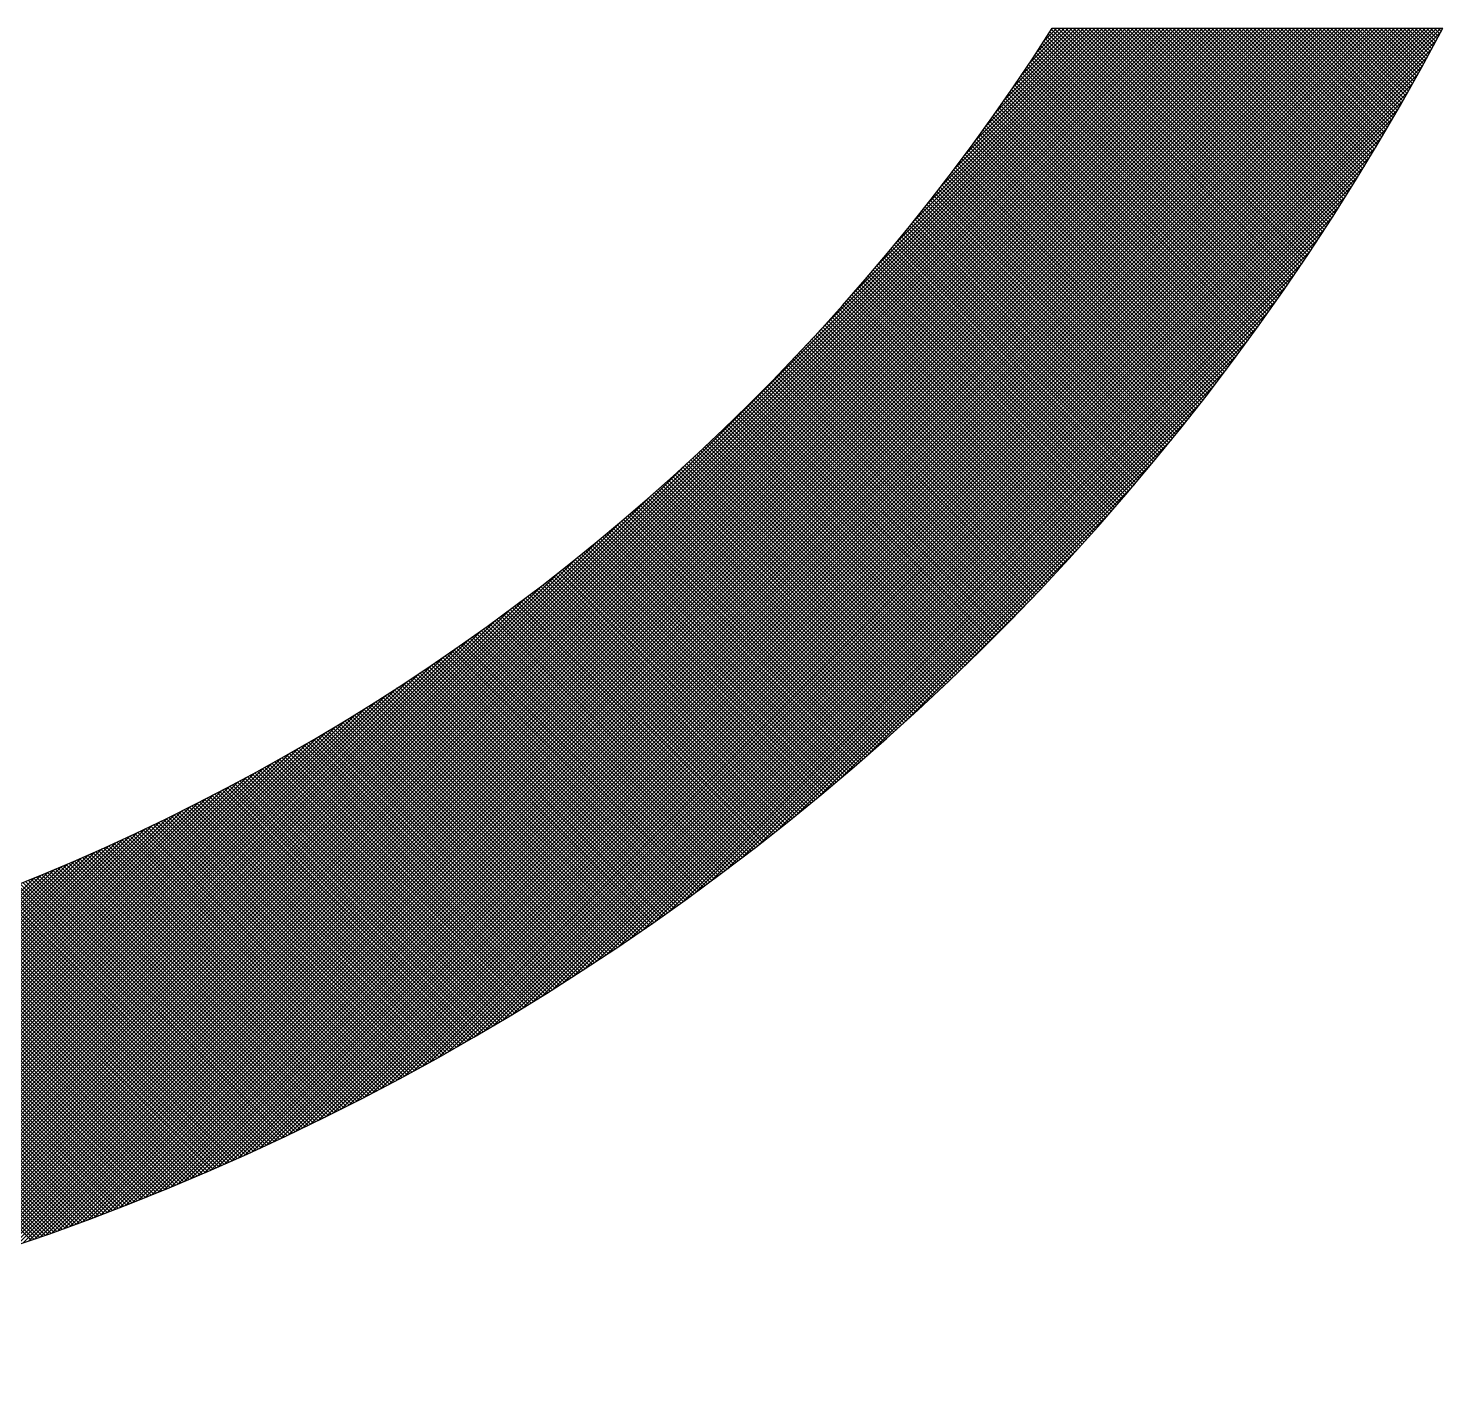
# Model space of a CAD drawing. Extents: x -29293 to 30124, y -19360 to 22650.
# Drawn here: x 24818.2 to 25143.8, y -18095.4 to -17784.4 of the extents above; entities that cross this region are included whole.
import ezdxf

# ---------------------------------------------------------------- set-up
doc = ezdxf.new("R2010")
doc.units = 0
doc.linetypes.add('XKITLINE00', pattern=[0])
doc.layers.get('0').update_dxf_attribs({"linetype": 'CONTINUOUS', "lineweight": 25})

msp = doc.modelspace()

# ---------------------------------------------------------------- linework, layer by layer
at = {"color": 5, "linetype": 'XKITLINE00'}
for p, q in [((24780, -18075.25), (25070.89, -17784.36)), ((24781.21, -18074.92), (25071.77, -17784.36)), ((24782.43, -18074.59), (25072.66, -17784.36)), ((24783.65, -18074.25), (25073.54, -17784.36)), ((24784.88, -18073.91), (25074.42, -17784.36)), ((24786.1, -18073.57), (25075.31, -17784.36)), ((24787.34, -18073.22), (25076.19, -17784.36)), ((24788.57, -18072.87), (25077.07, -17784.36)), ((24789.81, -18072.51), (25077.96, -17784.36)), ((24791.06, -18072.15), (25078.84, -17784.36)), ((24792.31, -18071.78), (25079.73, -17784.36)), ((24793.56, -18071.41), (25080.61, -17784.36)), ((24794.82, -18071.04), (25081.49, -17784.36)), ((24796.08, -18070.66), (25082.38, -17784.36)), ((24797.35, -18070.28), (25083.26, -17784.36)), ((24798.62, -18069.89), (25084.15, -17784.36)), ((24799.89, -18069.5), (25085.03, -17784.36)), ((24801.17, -18069.1), (25085.91, -17784.36)), ((24802.46, -18068.7), (25086.8, -17784.36)), ((24803.75, -18068.3), (25087.68, -17784.36)), ((24805.04, -18067.88), (25088.57, -17784.36)), ((24806.34, -18067.47), (25089.45, -17784.36)), ((24807.65, -18067.05), (25090.33, -17784.36)), ((24808.96, -18066.62), (25091.22, -17784.36)), ((24810.27, -18066.19), (25092.1, -17784.36)), ((24811.59, -18065.76), (25092.98, -17784.36)), ((24812.92, -18065.31), (25093.87, -17784.36)), ((24814.25, -18064.87), (25094.75, -17784.36)), ((24815.58, -18064.42), (25095.64, -17784.36)), ((24816.93, -18063.96), (25096.52, -17784.36)), ((24818.27, -18063.5), (25097.4, -17784.36)), ((24819.62, -18063.03), (25098.29, -17784.36)), ((24820.98, -18062.55), (25099.17, -17784.36)), ((24822.35, -18062.07), (25100.06, -17784.36)), ((24823.72, -18061.59), (25100.94, -17784.36)), ((24825.09, -18061.09), (25101.82, -17784.36)), ((24826.48, -18060.6), (25102.71, -17784.36)), ((24827.86, -18060.09), (25103.59, -17784.36)), ((24829.26, -18059.58), (25104.48, -17784.36)), ((24830.66, -18059.06), (25105.36, -17784.36)), ((24832.07, -18058.54), (25106.24, -17784.36)), ((24833.48, -18058.01), (25107.13, -17784.36)), ((24834.9, -18057.47), (25108.01, -17784.36)), ((24836.33, -18056.93), (25108.89, -17784.36)), ((24837.76, -18056.38), (25109.78, -17784.36)), ((24839.21, -18055.82), (25110.66, -17784.36)), ((24840.65, -18055.25), (25111.55, -17784.36)), ((24842.11, -18054.68), (25112.43, -17784.36)), ((24843.58, -18054.1), (25113.31, -17784.36)), ((24845.05, -18053.51), (25114.2, -17784.36)), ((24846.53, -18052.92), (25115.08, -17784.36)), ((24848.01, -18052.32), (25115.97, -17784.36)), ((24849.51, -18051.7), (25116.85, -17784.36)), ((24851.01, -18051.08), (25117.73, -17784.36)), ((24852.52, -18050.46), (25118.62, -17784.36)), ((24854.05, -18049.82), (25119.5, -17784.36)), ((24855.58, -18049.17), (25120.39, -17784.36)), ((24857.11, -18048.52), (25121.27, -17784.36)), ((24858.66, -18047.86), (25122.15, -17784.36)), ((24860.22, -18047.18), (25123.04, -17784.36)), ((24861.78, -18046.5), (25123.92, -17784.36)), ((24863.36, -18045.81), (25124.8, -17784.36)), ((24864.95, -18045.1), (25125.69, -17784.36)), ((24866.54, -18044.39), (25126.57, -17784.36)), ((24868.15, -18043.67), (25127.46, -17784.36)), ((24869.77, -18042.93), (25128.34, -17784.36)), ((24871.4, -18042.19), (25129.22, -17784.36)), ((24873.04, -18041.43), (25130.11, -17784.36)), ((24874.69, -18040.66), (25130.99, -17784.36)), ((24876.35, -18039.89), (25131.88, -17784.36)), ((24878.03, -18039.09), (25132.76, -17784.36)), ((24879.72, -18038.29), (25133.64, -17784.36)), ((24881.42, -18037.47), (25134.53, -17784.36)), ((24883.13, -18036.64), (25135.41, -17784.36)), ((24884.86, -18035.8), (25136.29, -17784.36)), ((24886.6, -18034.94), (25137.18, -17784.36)), ((24888.36, -18034.07), (25138.06, -17784.36)), ((24890.13, -18033.18), (25138.95, -17784.36)), ((24891.92, -18032.28), (25139.83, -17784.36)), ((24893.72, -18031.36), (25140.71, -17784.36)), ((24895.54, -18030.42), (25141.6, -17784.36)), ((24897.38, -18029.47), (25142.48, -17784.36)), ((24899.23, -18028.5), (25143.37, -17784.36)), ((25000.29, -17854.07), (25070, -17784.36)), ((25008.03, -17845.46), (25069.12, -17784.36)), ((25013.56, -17839.04), (25068.24, -17784.36)), ((25018.06, -17833.66), (25067.35, -17784.36)), ((25021.93, -17828.9), (25066.47, -17784.36)), ((25025.36, -17824.59), (25065.58, -17784.36)), ((25028.46, -17820.61), (25064.7, -17784.36)), ((25031.3, -17816.88), (25063.82, -17784.36)), ((25033.93, -17813.36), (25062.93, -17784.36)), ((25036.39, -17810.02), (25062.05, -17784.36)), ((25038.7, -17806.83), (25061.16, -17784.36)), ((25040.88, -17803.76), (25060.28, -17784.36)), ((25042.95, -17800.81), (25059.4, -17784.36)), ((25044.93, -17797.95), (25058.51, -17784.36)), ((25046.81, -17795.18), (25057.63, -17784.36)), ((25048.61, -17792.5), (25056.75, -17784.36)), ((25050.34, -17789.88), (25055.86, -17784.36)), ((25052.01, -17787.33), (25054.98, -17784.36)), ((25053.61, -17784.85), (25054.09, -17784.36)), ((25109.85, -17840.77), (25053.73, -17784.66)), ((25053.92, -17784.36), (25143.81, -17784.36)), ((25110.2, -17840.25), (25054.32, -17784.36)), ((25110.56, -17839.72), (25055.21, -17784.36)), ((25110.92, -17839.19), (25056.09, -17784.36)), ((25111.28, -17838.66), (25056.97, -17784.36)), ((25111.63, -17838.14), (25057.86, -17784.36)), ((25111.99, -17837.61), (25058.74, -17784.36)), ((25112.34, -17837.08), (25059.63, -17784.36)), ((25112.7, -17836.55), (25060.51, -17784.36)), ((25113.05, -17836.02), (25061.39, -17784.36)), ((25113.41, -17835.49), (25062.28, -17784.36)), ((25113.76, -17834.96), (25063.16, -17784.36)), ((25114.11, -17834.43), (25064.05, -17784.36)), ((25114.46, -17833.9), (25064.93, -17784.36)), ((25114.81, -17833.36), (25065.81, -17784.36)), ((25115.17, -17832.83), (25066.7, -17784.36)), ((25115.52, -17832.3), (25067.58, -17784.36)), ((25115.87, -17831.76), (25068.46, -17784.36)), ((25116.22, -17831.23), (25069.35, -17784.36)), ((25116.56, -17830.7), (25070.23, -17784.36)), ((25116.91, -17830.16), (25071.12, -17784.36)), ((25117.26, -17829.62), (25072, -17784.36)), ((25117.61, -17829.09), (25072.88, -17784.36)), ((25117.96, -17828.55), (25073.77, -17784.36)), ((25118.3, -17828.01), (25074.65, -17784.36)), ((25118.65, -17827.48), (25075.54, -17784.36)), ((25118.99, -17826.94), (25076.42, -17784.36)), ((25119.34, -17826.4), (25077.3, -17784.36)), ((25119.68, -17825.86), (25078.19, -17784.36)), ((25120.03, -17825.32), (25079.07, -17784.36)), ((25120.37, -17824.78), (25079.96, -17784.36)), ((25120.71, -17824.24), (25080.84, -17784.36)), ((25121.06, -17823.7), (25081.72, -17784.36)), ((25121.4, -17823.15), (25082.61, -17784.36)), ((25121.74, -17822.61), (25083.49, -17784.36)), ((25122.08, -17822.07), (25084.37, -17784.36)), ((25122.42, -17821.53), (25085.26, -17784.36)), ((25122.76, -17820.98), (25086.14, -17784.36)), ((25123.1, -17820.44), (25087.03, -17784.36)), ((25123.44, -17819.89), (25087.91, -17784.36)), ((25123.78, -17819.35), (25088.79, -17784.36)), ((25124.12, -17818.8), (25089.68, -17784.36)), ((25124.45, -17818.25), (25090.56, -17784.36)), ((25124.79, -17817.71), (25091.45, -17784.36)), ((25125.13, -17817.16), (25092.33, -17784.36)), ((25125.46, -17816.61), (25093.21, -17784.36)), ((25125.8, -17816.06), (25094.1, -17784.36)), ((25126.13, -17815.51), (25094.98, -17784.36)), ((25126.47, -17814.96), (25095.87, -17784.36)), ((25126.8, -17814.41), (25096.75, -17784.36)), ((25127.13, -17813.86), (25097.63, -17784.36)), ((25127.47, -17813.31), (25098.52, -17784.36)), ((25127.8, -17812.76), (25099.4, -17784.36)), ((25128.13, -17812.21), (25100.28, -17784.36)), ((25128.46, -17811.66), (25101.17, -17784.36)), ((25128.79, -17811.1), (25102.05, -17784.36)), ((25129.12, -17810.55), (25102.94, -17784.36)), ((25129.45, -17809.99), (25103.82, -17784.36)), ((25129.78, -17809.44), (25104.7, -17784.36)), ((25130.11, -17808.88), (25105.59, -17784.36)), ((25130.44, -17808.33), (25106.47, -17784.36)), ((25130.76, -17807.77), (25107.36, -17784.36)), ((25131.09, -17807.22), (25108.24, -17784.36)), ((25131.42, -17806.66), (25109.12, -17784.36)), ((25131.74, -17806.1), (25110.01, -17784.36)), ((25132.07, -17805.54), (25110.89, -17784.36)), ((25132.39, -17804.98), (25111.78, -17784.36)), ((25132.72, -17804.42), (25112.66, -17784.36)), ((25133.04, -17803.86), (25113.54, -17784.36)), ((25133.37, -17803.3), (25114.43, -17784.36)), ((25133.69, -17802.74), (25115.31, -17784.36)), ((25134.01, -17802.18), (25116.19, -17784.36)), ((25134.33, -17801.62), (25117.08, -17784.36)), ((25134.65, -17801.05), (25117.96, -17784.36)), ((25134.97, -17800.49), (25118.85, -17784.36)), ((25135.29, -17799.93), (25119.73, -17784.36)), ((25135.61, -17799.36), (25120.61, -17784.36)), ((25135.93, -17798.8), (25121.5, -17784.36)), ((25136.25, -17798.23), (25122.38, -17784.36)), ((25136.57, -17797.67), (25123.27, -17784.36)), ((25136.89, -17797.1), (25124.15, -17784.36)), ((25137.2, -17796.53), (25125.03, -17784.36)), ((25137.52, -17795.97), (25125.92, -17784.36)), ((25137.84, -17795.4), (25126.8, -17784.36)), ((25138.15, -17794.83), (25127.69, -17784.36)), ((25138.47, -17794.26), (25128.57, -17784.36)), ((25138.78, -17793.69), (25129.45, -17784.36)), ((25139.1, -17793.12), (25130.34, -17784.36)), ((25139.41, -17792.55), (25131.22, -17784.36)), ((25139.72, -17791.98), (25132.1, -17784.36)), ((25140.03, -17791.41), (25132.99, -17784.36)), ((25140.34, -17790.84), (25133.87, -17784.36)), ((25140.66, -17790.26), (25134.76, -17784.36)), ((25140.97, -17789.69), (25135.64, -17784.36)), ((25141.28, -17789.12), (25136.52, -17784.36)), ((25141.59, -17788.54), (25137.41, -17784.36)), ((25141.89, -17787.97), (25138.29, -17784.36)), ((25142.2, -17787.39), (25139.18, -17784.36)), ((25142.51, -17786.82), (25140.06, -17784.36)), ((25142.82, -17786.24), (25140.94, -17784.36)), ((25143.13, -17785.66), (25141.83, -17784.36)), ((25143.43, -17785.08), (25142.71, -17784.36)), ((25143.74, -17784.51), (25143.6, -17784.36)), ((24901.1, -18027.51), (25143.32, -17785.29)), ((24902.99, -18026.51), (25142.32, -17787.18)), ((25107.69, -17843.92), (25051.65, -17787.88)), ((25108.05, -17843.39), (25052, -17787.34)), ((25108.41, -17842.87), (25052.35, -17786.81)), ((25108.77, -17842.35), (25052.69, -17786.27)), ((25109.13, -17841.82), (25053.04, -17785.73)), ((25109.49, -17841.3), (25053.39, -17785.2)), ((24904.9, -18025.48), (25141.29, -17789.09)), ((24906.83, -18024.44), (25140.24, -17791.02)), ((25105.51, -17847.04), (25049.55, -17791.08)), ((25105.87, -17846.52), (25049.9, -17790.55)), ((25106.24, -17846), (25050.25, -17790.02)), ((25106.6, -17845.48), (25050.6, -17789.48)), ((25106.96, -17844.96), (25050.95, -17788.95)), ((25107.33, -17844.44), (25051.3, -17788.42)), ((24908.78, -18023.37), (25139.18, -17792.97)), ((25103.32, -17850.15), (25047.43, -17794.26)), ((25103.68, -17849.63), (25047.78, -17793.73)), ((25104.05, -17849.12), (25048.14, -17793.21)), ((25104.42, -17848.6), (25048.49, -17792.68)), ((25104.78, -17848.08), (25048.85, -17792.14)), ((25105.15, -17847.56), (25049.2, -17791.61)), ((24910.75, -18022.28), (25138.09, -17794.94)), ((24912.74, -18021.17), (25136.98, -17796.94)), ((25101.1, -17853.24), (25045.29, -17797.42)), ((25101.47, -17852.73), (25045.64, -17796.9)), ((25101.84, -17852.21), (25046, -17796.37)), ((25102.21, -17851.7), (25046.36, -17795.85)), ((25102.58, -17851.18), (25046.72, -17795.32)), ((25102.95, -17850.67), (25047.07, -17794.79)), ((24914.76, -18020.04), (25135.84, -17798.96)), ((24916.81, -18018.88), (25134.69, -17801)), ((25098.87, -17856.31), (25043.12, -17800.56)), ((25099.25, -17855.8), (25043.48, -17800.04)), ((25099.62, -17855.29), (25043.85, -17799.52)), ((25099.99, -17854.78), (25044.21, -17799)), ((25100.36, -17854.27), (25044.57, -17798.47)), ((25100.73, -17853.75), (25044.93, -17797.95)), ((24918.87, -18017.69), (25133.5, -17803.07)), ((25096.25, -17859.88), (25040.57, -17804.2)), ((25096.62, -17859.37), (25040.94, -17803.68)), ((25097, -17858.86), (25041.3, -17803.16)), ((25097.38, -17858.35), (25041.67, -17802.65)), ((25097.75, -17857.84), (25042.03, -17802.13)), ((25098.12, -17857.33), (25042.4, -17801.61)), ((25098.5, -17856.82), (25042.76, -17801.09)), ((24920.97, -18016.48), (25132.29, -17805.16)), ((24923.09, -18015.24), (25131.05, -17807.29)), ((25093.98, -17862.91), (25038.36, -17807.3)), ((25094.36, -17862.41), (25038.73, -17806.78)), ((25094.74, -17861.9), (25039.1, -17806.27)), ((25095.12, -17861.4), (25039.47, -17805.75)), ((25095.49, -17860.89), (25039.84, -17805.23)), ((25095.87, -17860.38), (25040.21, -17804.72)), ((24925.25, -18013.97), (25129.78, -17809.44)), ((25091.69, -17865.93), (25036.14, -17810.37)), ((25092.08, -17865.43), (25036.51, -17809.86)), ((25092.46, -17864.92), (25036.88, -17809.35)), ((25092.84, -17864.42), (25037.25, -17808.84)), ((25093.22, -17863.92), (25037.62, -17808.32)), ((25093.6, -17863.41), (25037.99, -17807.81)), ((24927.43, -18012.67), (25128.48, -17811.62)), ((24929.65, -18011.34), (25127.15, -17813.84)), ((25089, -17869.43), (25033.51, -17813.93)), ((25089.39, -17868.93), (25033.89, -17813.42)), ((25089.77, -17868.43), (25034.26, -17812.92)), ((25090.16, -17867.93), (25034.64, -17812.41)), ((25090.54, -17867.43), (25035.01, -17811.9)), ((25090.93, -17866.93), (25035.39, -17811.39)), ((25091.31, -17866.43), (25035.76, -17810.88)), ((24931.9, -18009.97), (25125.78, -17816.09)), ((25086.68, -17872.4), (25031.24, -17816.96)), ((25087.07, -17871.91), (25031.62, -17816.46)), ((25087.46, -17871.41), (25032, -17815.95)), ((25087.84, -17870.92), (25032.38, -17815.45)), ((25088.23, -17870.42), (25032.75, -17814.94)), ((25088.62, -17869.92), (25033.13, -17814.44)), ((24934.19, -18008.57), (25124.38, -17818.38)), ((25083.95, -17875.86), (25028.56, -17820.47)), ((25084.34, -17875.37), (25028.94, -17819.97)), ((25084.73, -17874.87), (25029.33, -17819.47)), ((25085.12, -17874.38), (25029.71, -17818.97)), ((25085.51, -17873.89), (25030.09, -17818.47)), ((25085.9, -17873.39), (25030.48, -17817.97)), ((25086.29, -17872.9), (25030.86, -17817.47)), ((24936.51, -18007.13), (25122.93, -17820.71)), ((24938.88, -18005.64), (25121.45, -17823.07)), ((25081.58, -17878.8), (25026.24, -17823.46)), ((25081.98, -17878.31), (25026.63, -17822.96)), ((25082.37, -17877.82), (25027.02, -17822.47)), ((25082.77, -17877.33), (25027.4, -17821.97)), ((25083.16, -17876.84), (25027.79, -17821.47)), ((25083.55, -17876.35), (25028.18, -17820.97)), ((24941.29, -18004.12), (25119.92, -17825.48)), ((25078.81, -17882.21), (25023.52, -17826.92)), ((25079.21, -17881.72), (25023.91, -17826.43)), ((25079.6, -17881.24), (25024.3, -17825.93)), ((25080, -17880.75), (25024.69, -17825.44)), ((25080.4, -17880.26), (25025.08, -17824.95)), ((25080.79, -17879.78), (25025.47, -17824.45)), ((25081.19, -17879.29), (25025.86, -17823.96)), ((24943.75, -18002.54), (25118.35, -17827.94)), ((25076.41, -17885.11), (25021.16, -17829.86)), ((25076.81, -17884.63), (25021.55, -17829.37)), ((25077.21, -17884.15), (25021.94, -17828.88)), ((25077.61, -17883.66), (25022.34, -17828.39)), ((25078.01, -17883.18), (25022.73, -17827.9)), ((25078.41, -17882.7), (25023.12, -17827.41)), ((24946.26, -18000.92), (25116.72, -17830.45)), ((24948.82, -17999.24), (25115.05, -17833.01)), ((25073.59, -17888.48), (25018.38, -17833.27)), ((25073.99, -17888), (25018.78, -17832.79)), ((25074.4, -17887.52), (25019.17, -17832.3)), ((25074.8, -17887.04), (25019.57, -17831.81)), ((25075.2, -17886.56), (25019.97, -17831.33)), ((25075.6, -17886.08), (25020.36, -17830.84)), ((25076.01, -17885.6), (25020.76, -17830.35)), ((24951.44, -17997.5), (25113.31, -17835.63)), ((25070.74, -17891.82), (25015.57, -17836.65)), ((25071.15, -17891.35), (25015.97, -17836.17)), ((25071.56, -17890.87), (25016.38, -17835.69)), ((25071.96, -17890.39), (25016.78, -17835.21)), ((25072.37, -17889.92), (25017.18, -17834.72)), ((25072.78, -17889.44), (25017.58, -17834.24)), ((25073.18, -17888.96), (25017.98, -17833.76)), ((24954.12, -17995.71), (25111.51, -17838.31)), ((25067.87, -17895.14), (25012.74, -17840.01)), ((25068.29, -17894.67), (25013.14, -17839.53)), ((25068.7, -17894.2), (25013.55, -17839.05)), ((25069.11, -17893.72), (25013.96, -17838.57)), ((25069.52, -17893.25), (25014.36, -17838.09)), ((25069.93, -17892.77), (25014.76, -17837.61)), ((25070.33, -17892.3), (25015.17, -17837.13)), ((24956.87, -17993.84), (25109.65, -17841.06)), ((25064.98, -17898.44), (25009.88, -17843.33)), ((25065.4, -17897.97), (25010.29, -17842.86)), ((25065.81, -17897.5), (25010.7, -17842.39)), ((25066.23, -17897.03), (25011.11, -17841.91)), ((25066.64, -17896.56), (25011.52, -17841.44)), ((25067.05, -17896.09), (25011.92, -17840.96)), ((25067.46, -17895.61), (25012.33, -17840.48)), ((24959.7, -17991.9), (25107.71, -17843.89)), ((25062.49, -17901.24), (25007.41, -17846.16)), ((25062.9, -17900.78), (25007.82, -17845.69)), ((25063.32, -17900.31), (25008.23, -17845.22)), ((25063.74, -17899.84), (25008.64, -17844.75)), ((25064.15, -17899.38), (25009.06, -17844.28)), ((25064.57, -17898.91), (25009.47, -17843.81)), ((24962.6, -17989.88), (25105.68, -17846.8)), ((24965.6, -17987.76), (25103.57, -17849.79)), ((25059.55, -17904.5), (25004.5, -17849.44)), ((25059.97, -17904.03), (25004.91, -17848.97)), ((25060.39, -17903.57), (25005.33, -17848.51)), ((25060.81, -17903.11), (25005.75, -17848.04)), ((25061.23, -17902.64), (25006.16, -17847.57)), ((25061.65, -17902.18), (25006.58, -17847.1)), ((25062.07, -17901.71), (25006.99, -17846.63)), ((24968.7, -17985.55), (25101.35, -17852.89)), ((25056.59, -17907.73), (25001.56, -17852.69)), ((25057.02, -17907.27), (25001.98, -17852.23)), ((25057.44, -17906.81), (25002.4, -17851.77)), ((25057.86, -17906.35), (25002.82, -17851.3)), ((25058.29, -17905.88), (25003.24, -17850.84)), ((25058.71, -17905.42), (25003.66, -17850.37)), ((25059.13, -17904.96), (25004.08, -17849.91)), ((24971.91, -17983.22), (25099.02, -17856.11)), ((25053.61, -17910.93), (24998.59, -17855.91)), ((25054.04, -17910.48), (24999.02, -17855.46)), ((25054.47, -17910.02), (24999.44, -17855)), ((25054.89, -17909.56), (24999.87, -17854.54)), ((25055.32, -17909.1), (25000.29, -17854.08)), ((25055.74, -17908.65), (25000.71, -17853.61)), ((25056.17, -17908.19), (25001.14, -17853.15)), ((24975.26, -17980.76), (25096.56, -17859.45)), ((25050.18, -17914.57), (24995.17, -17859.57)), ((25050.61, -17914.12), (24995.6, -17859.11)), ((25051.04, -17913.66), (24996.03, -17858.66)), ((25051.47, -17913.21), (24996.46, -17858.2)), ((25051.9, -17912.75), (24996.89, -17857.74)), ((25052.33, -17912.3), (24997.32, -17857.29)), ((25052.76, -17911.84), (24997.74, -17856.83)), ((25053.19, -17911.39), (24998.17, -17856.37)), ((25047.15, -17917.72), (24992.15, -17862.73)), ((25047.58, -17917.28), (24992.59, -17862.28)), ((25048.01, -17916.83), (24993.02, -17861.83)), ((25048.45, -17916.37), (24993.45, -17861.38)), ((25048.88, -17915.92), (24993.88, -17860.93)), ((25049.31, -17915.47), (24994.31, -17860.47)), ((25049.75, -17915.02), (24994.74, -17860.02)), ((24978.75, -17978.15), (25093.96, -17862.94)), ((25044.09, -17920.86), (24989.11, -17865.87)), ((25044.53, -17920.41), (24989.54, -17865.42)), ((25044.97, -17919.96), (24989.98, -17864.98)), ((25045.4, -17919.52), (24990.41, -17864.53)), ((25045.84, -17919.07), (24990.85, -17864.08)), ((25046.28, -17918.62), (24991.29, -17863.63)), ((25046.71, -17918.17), (24991.72, -17863.18)), ((24982.42, -17975.37), (25091.17, -17866.61)), ((25041.02, -17923.97), (24986.03, -17868.98)), ((25041.46, -17923.52), (24986.47, -17868.54)), ((25041.9, -17923.08), (24986.91, -17868.1)), ((25042.34, -17922.64), (24987.35, -17867.65)), ((25042.78, -17922.19), (24987.79, -17867.21)), ((25043.22, -17921.75), (24988.23, -17866.76)), ((25043.65, -17921.3), (24988.67, -17866.32)), ((25037.47, -17927.49), (24982.48, -17872.51)), ((25037.91, -17927.05), (24982.93, -17872.07)), ((25038.36, -17926.61), (24983.37, -17871.63)), ((25038.8, -17926.17), (24983.82, -17871.19)), ((25039.25, -17925.73), (24984.26, -17870.75)), ((25039.69, -17925.29), (24984.7, -17870.31)), ((25040.13, -17924.85), (24985.15, -17869.87)), ((25040.57, -17924.41), (24985.59, -17869.43)), ((24986.29, -17972.38), (25088.18, -17870.48)), ((25034.34, -17930.55), (24979.35, -17875.56)), ((25034.79, -17930.12), (24979.8, -17875.13)), ((25035.24, -17929.68), (24980.25, -17874.69)), ((25035.69, -17929.24), (24980.7, -17874.26)), ((25036.13, -17928.81), (24981.14, -17873.82)), ((25036.58, -17928.37), (24981.59, -17873.38)), ((25037.02, -17927.93), (24982.04, -17872.95)), ((24990.42, -17969.13), (25084.94, -17874.61)), ((25030.74, -17934.02), (24975.74, -17879.02)), ((25031.19, -17933.59), (24976.19, -17878.59)), ((25031.64, -17933.16), (24976.65, -17878.16)), ((25032.09, -17932.72), (24977.1, -17877.73)), ((25032.55, -17932.29), (24977.55, -17877.3)), ((25033, -17931.86), (24978, -17876.86)), ((25033.44, -17931.42), (24978.45, -17876.43)), ((25033.89, -17930.99), (24978.9, -17876)), ((24994.86, -17965.57), (25081.38, -17879.05)), ((25027.56, -17937.03), (24972.55, -17882.02)), ((25028.02, -17936.6), (24973.01, -17881.59)), ((25028.47, -17936.17), (24973.46, -17881.16)), ((25028.93, -17935.75), (24973.92, -17880.74)), ((25029.38, -17935.32), (24974.38, -17880.31)), ((25029.84, -17934.88), (24974.83, -17879.88)), ((25030.29, -17934.45), (24975.28, -17879.45)), ((24778.79, -18075.57), (24969.88, -17884.49)), ((25023.9, -17940.44), (24968.87, -17885.41)), ((25024.36, -17940.02), (24969.33, -17884.99)), ((25024.82, -17939.59), (24969.79, -17884.57)), ((25025.28, -17939.17), (24970.25, -17884.14)), ((25025.74, -17938.74), (24970.71, -17883.72)), ((25026.2, -17938.32), (24971.17, -17883.29)), ((25026.65, -17937.89), (24971.63, -17882.87)), ((25027.11, -17937.46), (24972.09, -17882.44)), ((24999.72, -17961.6), (25077.4, -17883.91)), ((25020.22, -17943.83), (24965.16, -17888.77)), ((25020.68, -17943.41), (24965.62, -17888.35)), ((25021.14, -17942.98), (24966.09, -17887.93)), ((25021.6, -17942.56), (24966.55, -17887.51)), ((25022.06, -17942.14), (24967.02, -17887.09)), ((25022.52, -17941.72), (24967.48, -17886.67)), ((25022.98, -17941.29), (24967.95, -17886.25)), ((25023.44, -17940.87), (24968.41, -17885.83)), ((25016.5, -17947.18), (24961.41, -17892.09)), ((25016.96, -17946.76), (24961.88, -17891.68)), ((25017.43, -17946.34), (24962.35, -17891.26)), ((25017.89, -17945.92), (24962.82, -17890.85)), ((25018.36, -17945.51), (24963.29, -17890.43)), ((25018.82, -17945.09), (24963.76, -17890.02)), ((25019.29, -17944.67), (24964.22, -17889.6)), ((25019.75, -17944.25), (24964.69, -17889.19)), ((25005.16, -17957.04), (25072.85, -17889.35)), ((24777.59, -18075.9), (24961.27, -17892.22)), ((25012.74, -17950.5), (24957.63, -17895.38)), ((25013.22, -17950.08), (24958.1, -17894.97)), ((25013.69, -17949.67), (24958.57, -17894.56)), ((25014.15, -17949.26), (24959.05, -17894.15)), ((25014.62, -17948.84), (24959.52, -17893.74)), ((25015.09, -17948.43), (24959.99, -17893.33)), ((25015.56, -17948.01), (24960.47, -17892.92)), ((25016.03, -17947.59), (24960.94, -17892.5)), ((24776.39, -18076.21), (24954.85, -17897.75)), ((25008.96, -17953.79), (24953.81, -17898.63)), ((25009.44, -17953.38), (24954.29, -17898.23)), ((25009.91, -17952.97), (24954.77, -17897.82)), ((25010.39, -17952.56), (24955.24, -17897.42)), ((25010.86, -17952.15), (24955.72, -17897.01)), ((25011.33, -17951.74), (24956.2, -17896.6)), ((25011.8, -17951.32), (24956.67, -17896.2)), ((25012.27, -17950.91), (24957.15, -17895.79)), ((25011.48, -17951.61), (25067.41, -17895.67)), ((25005.15, -17957.05), (24949.95, -17901.85)), ((25005.63, -17956.64), (24950.44, -17901.45)), ((25006.11, -17956.24), (24950.92, -17901.05)), ((25006.59, -17955.83), (24951.4, -17900.65)), ((25007.06, -17955.42), (24951.88, -17900.24)), ((25007.54, -17955.01), (24952.37, -17899.84)), ((25008.01, -17954.61), (24952.85, -17899.44)), ((25008.49, -17954.2), (24953.33, -17899.04)), ((24775.19, -18076.53), (24949.46, -17902.25)), ((25001.31, -17960.28), (24946.06, -17905.03)), ((25001.79, -17959.87), (24946.55, -17904.63)), ((25002.27, -17959.47), (24947.04, -17904.24)), ((25002.75, -17959.07), (24947.53, -17903.84)), ((25003.24, -17958.67), (24948.01, -17903.44)), ((25003.72, -17958.26), (24948.5, -17903.05)), ((25004.19, -17957.86), (24948.98, -17902.65)), ((25004.67, -17957.45), (24949.47, -17902.25)), ((25019.44, -17944.53), (25060.34, -17903.63)), ((24773.99, -18076.84), (24944.71, -17906.12)), ((24997.44, -17963.48), (24942.14, -17908.18)), ((24997.92, -17963.08), (24942.63, -17907.78)), ((24998.41, -17962.68), (24943.12, -17907.39)), ((24998.89, -17962.28), (24943.61, -17907)), ((24999.38, -17961.88), (24944.1, -17906.61)), ((24999.86, -17961.48), (24944.6, -17906.21)), ((25000.35, -17961.08), (24945.09, -17905.82)), ((25000.83, -17960.68), (24945.57, -17905.42)), ((24772.8, -18077.14), (24940.4, -17909.55)), ((24993.04, -17967.04), (24937.68, -17911.67)), ((24993.53, -17966.64), (24938.18, -17911.29)), ((24994.02, -17966.25), (24938.67, -17910.9)), ((24994.51, -17965.85), (24939.17, -17910.51)), ((24995, -17965.46), (24939.67, -17910.12)), ((24995.49, -17965.06), (24940.16, -17909.73)), ((24995.98, -17964.67), (24940.66, -17909.35)), ((24996.46, -17964.27), (24941.15, -17908.96)), ((24996.95, -17963.87), (24941.64, -17908.57)), ((24771.62, -18077.45), (24936.42, -17912.65)), ((24989.11, -17970.17), (24933.68, -17914.74)), ((24989.6, -17969.78), (24934.18, -17914.36)), ((24990.09, -17969.39), (24934.68, -17913.98)), ((24990.59, -17969), (24935.18, -17913.59)), ((24991.08, -17968.61), (24935.68, -17913.21)), ((24991.57, -17968.21), (24936.18, -17912.83)), ((24992.06, -17967.82), (24936.68, -17912.44)), ((24992.55, -17967.43), (24937.18, -17912.06)), ((24769.25, -18078.04), (24929.17, -17918.12)), ((24770.43, -18077.75), (24932.69, -17915.49)), ((24984.64, -17973.66), (24929.13, -17918.15)), ((24985.14, -17973.27), (24929.64, -17917.78)), ((24985.63, -17972.89), (24930.15, -17917.4)), ((24986.13, -17972.5), (24930.65, -17917.02)), ((24986.63, -17972.11), (24931.16, -17916.64)), ((24987.13, -17971.72), (24931.66, -17916.26)), ((24987.62, -17971.34), (24932.17, -17915.88)), ((24988.12, -17970.95), (24932.67, -17915.5)), ((24988.61, -17970.56), (24933.18, -17915.12)), ((25032.98, -17931.87), (25047.68, -17917.17)), ((24768.08, -18078.33), (24925.83, -17920.58)), ((24980.63, -17976.72), (24925.06, -17921.15)), ((24981.14, -17976.34), (24925.57, -17920.77)), ((24981.64, -17975.96), (24926.08, -17920.4)), ((24982.14, -17975.58), (24926.59, -17920.03)), ((24982.64, -17975.19), (24927.1, -17919.65)), ((24983.14, -17974.81), (24927.61, -17919.28)), ((24983.64, -17974.43), (24928.12, -17918.9)), ((24984.14, -17974.04), (24928.63, -17918.53)), ((24766.91, -18078.62), (24922.63, -17922.89)), ((24976.09, -17980.14), (24920.43, -17924.47)), ((24976.6, -17979.76), (24920.94, -17924.1)), ((24977.1, -17979.38), (24921.46, -17923.73)), ((24977.61, -17979), (24921.97, -17923.37)), ((24978.12, -17978.62), (24922.49, -17923)), ((24978.62, -17978.25), (24923, -17922.63)), ((24979.12, -17977.87), (24923.52, -17922.26)), ((24979.63, -17977.49), (24924.03, -17921.89)), ((24980.13, -17977.1), (24924.54, -17921.52)), ((24764.57, -18079.19), (24916.61, -17927.15)), ((24765.74, -18078.91), (24919.57, -17925.08)), ((24971.51, -17983.51), (24915.75, -17927.75)), ((24972.02, -17983.14), (24916.27, -17927.39)), ((24972.53, -17982.76), (24916.79, -17927.02)), ((24973.04, -17982.39), (24917.31, -17926.66)), ((24973.55, -17982.02), (24917.83, -17926.3)), ((24974.06, -17981.64), (24918.35, -17925.93)), ((24974.57, -17981.27), (24918.87, -17925.57)), ((24975.08, -17980.89), (24919.39, -17925.2)), ((24975.59, -17980.51), (24919.91, -17924.84)), ((24762.25, -18079.74), (24910.99, -17931)), ((24763.41, -18079.47), (24913.76, -17929.12)), ((24966.89, -17986.84), (24911.02, -17930.98)), ((24967.4, -17986.48), (24911.55, -17930.62)), ((24967.92, -17986.11), (24912.08, -17930.26)), ((24968.43, -17985.74), (24912.6, -17929.91)), ((24968.95, -17985.37), (24913.13, -17929.55)), ((24969.46, -17985), (24913.65, -17929.19)), ((24969.97, -17984.63), (24914.18, -17928.83)), ((24970.49, -17984.25), (24914.7, -17928.47)), ((24971, -17983.88), (24915.23, -17928.11)), ((24761.09, -18080.02), (24908.3, -17932.8)), ((24961.71, -17990.5), (24905.72, -17934.51)), ((24962.23, -17990.14), (24906.25, -17934.16)), ((24962.75, -17989.77), (24906.79, -17933.81)), ((24963.27, -17989.41), (24907.32, -17933.46)), ((24963.79, -17989.04), (24907.85, -17933.11)), ((24964.3, -17988.68), (24908.38, -17932.75)), ((24964.82, -17988.31), (24908.91, -17932.4)), ((24965.34, -17987.95), (24909.44, -17932.05)), ((24965.86, -17987.58), (24909.97, -17931.69)), ((24966.37, -17987.21), (24910.5, -17931.34)), ((24758.79, -18080.55), (24903.14, -17936.2)), ((24759.94, -18080.29), (24905.69, -17934.53)), ((24957, -17993.75), (24900.9, -17937.65)), ((24957.53, -17993.39), (24901.44, -17937.3)), ((24958.05, -17993.03), (24901.97, -17936.95)), ((24958.57, -17992.67), (24902.51, -17936.61)), ((24959.1, -17992.31), (24903.05, -17936.26)), ((24959.62, -17991.95), (24903.58, -17935.91)), ((24960.14, -17991.59), (24904.12, -17935.56)), ((24960.67, -17991.23), (24904.65, -17935.21)), ((24961.19, -17990.86), (24905.19, -17934.86)), ((24755.36, -18081.33), (24895.84, -17940.85)), ((24756.5, -18081.07), (24898.22, -17939.35)), ((24757.64, -18080.81), (24900.65, -17937.8)), ((24952.26, -17996.96), (24896.03, -17940.73)), ((24952.78, -17996.6), (24896.57, -17940.39)), ((24953.31, -17996.25), (24897.11, -17940.05)), ((24953.84, -17995.89), (24897.66, -17939.71)), ((24954.37, -17995.54), (24898.2, -17939.37)), ((24954.9, -17995.18), (24898.74, -17939.02)), ((24955.42, -17994.82), (24899.28, -17938.68)), ((24955.95, -17994.47), (24899.82, -17938.34)), ((24956.48, -17994.11), (24900.36, -17937.99)), ((24753.09, -18081.83), (24891.22, -17943.7)), ((24754.22, -18081.58), (24893.51, -17942.3)), ((24946.93, -18000.48), (24890.56, -17944.1)), ((24947.47, -18000.13), (24891.11, -17943.77)), ((24948, -17999.78), (24891.66, -17943.43)), ((24948.54, -17999.43), (24892.21, -17943.1)), ((24949.07, -17999.08), (24892.75, -17942.76)), ((24949.6, -17998.72), (24893.3, -17942.42)), ((24950.13, -17998.37), (24893.85, -17942.09)), ((24950.66, -17998.02), (24894.39, -17941.75)), ((24951.2, -17997.67), (24894.94, -17941.41)), ((24951.73, -17997.31), (24895.48, -17941.07)), ((24750.83, -18082.32), (24886.77, -17946.39)), ((24751.96, -18082.08), (24888.97, -17945.06)), ((24941.56, -18003.94), (24885.03, -17947.41)), ((24942.1, -18003.6), (24885.59, -17947.09)), ((24942.64, -18003.25), (24886.14, -17946.76)), ((24943.18, -18002.91), (24886.7, -17946.43)), ((24943.72, -18002.56), (24887.25, -17946.1)), ((24944.25, -18002.22), (24887.8, -17945.77)), ((24944.79, -18001.87), (24888.36, -17945.43)), ((24945.33, -18001.52), (24888.91, -17945.1)), ((24945.86, -18001.17), (24889.46, -17944.77)), ((24946.4, -18000.83), (24890.01, -17944.44)), ((24747.46, -18083.04), (24880.36, -17950.14)), ((24748.58, -18082.8), (24882.46, -17948.92)), ((24749.7, -18082.57), (24884.6, -17947.67)), ((24936.14, -18007.36), (24879.45, -17950.67)), ((24936.68, -18007.02), (24880.01, -17950.34)), ((24937.23, -18006.68), (24880.57, -17950.02)), ((24937.77, -18006.34), (24881.13, -17949.7)), ((24938.31, -18006), (24881.69, -17949.37)), ((24938.86, -18005.66), (24882.25, -17949.05)), ((24939.4, -18005.32), (24882.81, -17948.72)), ((24939.94, -18004.97), (24883.36, -17948.4)), ((24940.48, -18004.63), (24883.92, -17948.07)), ((24941.02, -18004.29), (24884.48, -17947.74)), ((24744.12, -18083.73), (24874.24, -17953.61)), ((24745.23, -18083.5), (24876.25, -17952.48)), ((24746.35, -18083.27), (24878.29, -17951.33)), ((24930.67, -18010.72), (24873.8, -17953.86)), ((24931.22, -18010.39), (24874.37, -17953.54)), ((24931.76, -18010.05), (24874.93, -17953.22)), ((24932.31, -18009.72), (24875.5, -17952.91)), ((24932.86, -18009.38), (24876.07, -17952.59)), ((24933.41, -18009.05), (24876.63, -17952.27)), ((24933.96, -18008.71), (24877.19, -17951.95)), ((24934.5, -18008.37), (24877.76, -17951.63)), ((24935.05, -18008.04), (24878.32, -17951.31)), ((24935.59, -18007.7), (24878.88, -17950.99)), ((24740.81, -18084.39), (24868.36, -17956.84)), ((24741.91, -18084.17), (24870.29, -17955.79)), ((24743.01, -18083.95), (24872.25, -17954.71)), ((24924.58, -18014.37), (24867.51, -17957.3)), ((24925.14, -18014.04), (24868.09, -17956.99)), ((24925.69, -18013.71), (24868.66, -17956.68)), ((24926.25, -18013.38), (24869.24, -17956.37)), ((24926.8, -18013.05), (24869.81, -17956.05)), ((24927.36, -18012.72), (24870.38, -17955.74)), ((24927.91, -18012.39), (24870.95, -17955.43)), ((24928.46, -18012.06), (24871.52, -17955.12)), ((24929.01, -18011.72), (24872.09, -17954.8)), ((24929.56, -18011.39), (24872.66, -17954.49)), ((24930.12, -18011.06), (24873.23, -17954.17)), ((24737.52, -18085.03), (24862.69, -17959.86)), ((24738.61, -18084.82), (24864.56, -17958.88)), ((24739.71, -18084.61), (24866.45, -17957.87)), ((24919, -18017.62), (24861.74, -17960.36)), ((24919.56, -18017.3), (24862.32, -17960.05)), ((24920.12, -18016.97), (24862.9, -17959.75)), ((24920.68, -18016.65), (24863.48, -17959.45)), ((24921.24, -18016.33), (24864.06, -17959.14)), ((24921.8, -18016), (24864.63, -17958.83)), ((24922.36, -18015.67), (24865.21, -17958.53)), ((24922.91, -18015.35), (24865.79, -17958.22)), ((24923.47, -18015.02), (24866.36, -17957.91)), ((24924.03, -18014.69), (24866.94, -17957.6)), ((24733.17, -18085.84), (24855.41, -17963.6)), ((24734.25, -18085.65), (24857.2, -17962.69)), ((24735.34, -18085.44), (24859.01, -17961.77)), ((24736.43, -18085.24), (24860.84, -17960.82)), ((24912.8, -18021.14), (24855.31, -17963.65)), ((24913.37, -18020.82), (24855.9, -17963.36)), ((24913.93, -18020.51), (24856.48, -17963.06)), ((24914.5, -18020.19), (24857.07, -17962.76)), ((24915.06, -18019.87), (24857.66, -17962.46)), ((24915.63, -18019.55), (24858.24, -17962.16)), ((24916.19, -18019.23), (24858.82, -17961.86)), ((24916.75, -18018.91), (24859.41, -17961.56)), ((24917.32, -18018.59), (24859.99, -17961.26)), ((24917.88, -18018.27), (24860.57, -17960.96)), ((24918.44, -18017.94), (24861.16, -17960.66)), ((24728.86, -18086.62), (24848.42, -17967.05)), ((24729.93, -18086.43), (24850.15, -17966.21)), ((24731.01, -18086.24), (24851.89, -17965.36)), ((24732.09, -18086.04), (24853.64, -17964.49)), ((24906.53, -18024.6), (24848.8, -17966.87)), ((24907.1, -18024.29), (24849.4, -17966.58)), ((24907.68, -18023.97), (24849.99, -17966.29)), ((24908.25, -18023.66), (24850.59, -17966)), ((24908.82, -18023.35), (24851.18, -17965.71)), ((24909.39, -18023.03), (24851.77, -17965.42)), ((24909.96, -18022.72), (24852.36, -17965.12)), ((24910.53, -18022.41), (24852.95, -17964.83)), ((24911.1, -18022.09), (24853.54, -17964.54)), ((24911.66, -18021.77), (24854.13, -17964.24)), ((24912.23, -18021.46), (24854.72, -17963.95)), ((24724.59, -18087.35), (24841.68, -17970.26)), ((24725.65, -18087.17), (24843.35, -17969.48)), ((24726.72, -18086.99), (24845.02, -17968.68)), ((24727.79, -18086.8), (24846.72, -17967.88)), ((24899.62, -18028.29), (24841.62, -17970.29)), ((24900.2, -18027.99), (24842.22, -17970.01)), ((24900.78, -18027.68), (24842.82, -17969.73)), ((24901.36, -18027.38), (24843.42, -17969.44)), ((24901.93, -18027.07), (24844.02, -17969.16)), ((24902.51, -18026.76), (24844.62, -17968.88)), ((24903.09, -18026.46), (24845.22, -17968.59)), ((24903.66, -18026.15), (24845.82, -17968.31)), ((24904.24, -18025.84), (24846.42, -17968.02)), ((24904.81, -18025.53), (24847.02, -17967.73)), ((24905.39, -18025.22), (24847.61, -17967.45)), ((24905.96, -18024.91), (24848.21, -17967.16)), ((24720.36, -18088.05), (24835.16, -17973.24)), ((24721.41, -18087.88), (24836.77, -17972.52)), ((24722.47, -18087.7), (24838.4, -17971.78)), ((24723.53, -18087.53), (24840.03, -17971.02)), ((24893.22, -18031.61), (24834.95, -17973.34)), ((24893.8, -18031.31), (24835.56, -17973.07)), ((24894.39, -18031.02), (24836.16, -17972.79)), ((24894.97, -18030.71), (24836.77, -17972.52)), ((24895.55, -18030.41), (24837.38, -17972.24)), ((24896.14, -18030.11), (24837.99, -17971.96)), ((24896.72, -18029.81), (24838.59, -17971.69)), ((24897.3, -18029.51), (24839.2, -17971.41)), ((24897.88, -18029.21), (24839.81, -17971.13)), ((24898.46, -18028.9), (24840.41, -17970.85)), ((24899.04, -18028.6), (24841.01, -17970.57)), ((24715.13, -18088.86), (24827.28, -17976.7)), ((24716.17, -18088.7), (24828.84, -17976.03)), ((24717.21, -18088.54), (24830.4, -17975.35)), ((24718.26, -18088.38), (24831.98, -17974.66)), ((24719.31, -18088.21), (24833.56, -17973.96)), ((24885.57, -18035.45), (24826.96, -17976.84)), ((24886.16, -18035.16), (24827.58, -17976.58)), ((24886.75, -18034.87), (24828.19, -17976.31)), ((24887.34, -18034.57), (24828.81, -17976.04)), ((24887.93, -18034.28), (24829.43, -17975.78)), ((24888.52, -18033.99), (24830.04, -17975.51)), ((24889.11, -18033.69), (24830.66, -17975.24)), ((24889.7, -18033.4), (24831.27, -17974.97)), ((24890.29, -18033.1), (24831.89, -17974.7)), ((24890.87, -18032.8), (24832.5, -17974.43)), ((24891.46, -18032.51), (24833.11, -17974.16)), ((24892.05, -18032.21), (24833.72, -17973.89)), ((24892.63, -18031.91), (24834.34, -17973.61)), ((24709.95, -18089.62), (24819.67, -17979.9)), ((24710.98, -18089.47), (24821.17, -17979.28)), ((24712.01, -18089.32), (24822.69, -17978.65)), ((24713.05, -18089.17), (24824.21, -17978.01)), ((24714.09, -18089.02), (24825.74, -17977.36)), ((24878.42, -18038.91), (24819.48, -17979.97)), ((24879.02, -18038.62), (24820.11, -17979.72)), ((24879.61, -18038.34), (24820.73, -17979.46)), ((24880.21, -18038.05), (24821.36, -17979.2)), ((24880.81, -18037.77), (24821.98, -17978.94)), ((24881.41, -18037.48), (24822.61, -17978.68)), ((24882, -18037.19), (24823.23, -17978.42)), ((24882.6, -18036.9), (24823.85, -17978.16)), ((24883.19, -18036.61), (24824.48, -17977.9)), ((24883.79, -18036.32), (24825.1, -17977.63)), ((24884.38, -18036.03), (24825.72, -17977.37)), ((24884.97, -18035.74), (24826.34, -17977.11)), ((24870.58, -18042.56), (24811.27, -17983.25)), ((24871.19, -18042.29), (24811.9, -17983)), ((24871.79, -18042.01), (24812.54, -17982.75)), ((24872.4, -18041.73), (24813.17, -17982.51)), ((24873, -18041.45), (24813.81, -17982.26)), ((24873.61, -18041.17), (24814.44, -17982)), ((24874.21, -18040.89), (24815.07, -17981.75)), ((24874.81, -18040.61), (24815.71, -17981.5)), ((24875.41, -18040.33), (24816.34, -17981.25)), ((24876.02, -18040.04), (24816.97, -17980.99)), ((24876.62, -18039.76), (24817.6, -17980.74)), ((24877.22, -18039.48), (24818.23, -17980.49)), ((24877.82, -18039.19), (24818.85, -17980.23)), ((24862.65, -18046.12), (24802.94, -17986.41)), ((24863.26, -18045.85), (24803.58, -17986.17)), ((24863.87, -18045.58), (24804.23, -17985.93)), ((24864.49, -18045.31), (24804.87, -17985.69)), ((24865.1, -18045.04), (24805.51, -17985.45)), ((24865.71, -18044.76), (24806.16, -17985.21)), ((24866.32, -18044.49), (24806.8, -17984.97)), ((24866.93, -18044.22), (24807.44, -17984.72)), ((24867.54, -18043.94), (24808.08, -17984.48)), ((24868.15, -18043.67), (24808.72, -17984.24)), ((24868.76, -18043.39), (24809.36, -17983.99)), ((24869.37, -18043.12), (24809.99, -17983.74)), ((24869.97, -18042.84), (24810.63, -17983.5)), ((24853.99, -18049.84), (24793.82, -17989.67)), ((24854.62, -18049.58), (24794.48, -17989.44)), ((24855.24, -18049.32), (24795.13, -17989.21)), ((24855.86, -18049.05), (24795.79, -17988.98)), ((24856.48, -18048.79), (24796.44, -17988.75)), ((24857.1, -18048.53), (24797.1, -17988.52)), ((24857.72, -18048.26), (24797.75, -17988.29)), ((24858.34, -18048), (24798.4, -17988.06)), ((24858.95, -18047.73), (24799.05, -17987.82)), ((24859.57, -18047.46), (24799.7, -17987.59)), ((24860.19, -18047.2), (24800.35, -17987.36)), ((24860.8, -18046.93), (24801, -17987.12)), ((24861.42, -18046.66), (24801.64, -17986.88)), ((24862.03, -18046.39), (24802.29, -17986.65)), ((24844.59, -18053.7), (24783.9, -17993)), ((24845.22, -18053.44), (24784.57, -17992.79)), ((24845.85, -18053.19), (24785.23, -17992.57)), ((24846.48, -18052.94), (24785.9, -17992.35)), ((24847.11, -18052.68), (24786.56, -17992.13)), ((24847.74, -18052.43), (24787.23, -17991.91)), ((24848.37, -18052.17), (24787.89, -17991.69)), ((24849, -18051.91), (24788.55, -17991.47)), ((24849.62, -18051.66), (24789.21, -17991.25)), ((24850.25, -18051.4), (24789.87, -17991.02)), ((24850.87, -18051.14), (24790.53, -17990.8)), ((24851.5, -18050.88), (24791.19, -17990.58)), ((24852.12, -18050.62), (24791.85, -17990.35)), ((24852.75, -18050.36), (24792.51, -17990.13)), ((24853.37, -18050.1), (24793.17, -17989.9)), ((24834.41, -18057.66), (24773.12, -17996.37)), ((24835.05, -18057.42), (24773.8, -17996.16)), ((24835.69, -18057.17), (24774.48, -17995.96)), ((24836.33, -18056.93), (24775.16, -17995.75)), ((24836.97, -18056.68), (24775.83, -17995.54)), ((24837.61, -18056.44), (24776.51, -17995.34)), ((24838.25, -18056.19), (24777.18, -17995.13)), ((24838.88, -18055.94), (24777.86, -17994.92)), ((24839.52, -18055.7), (24778.53, -17994.71)), ((24840.16, -18055.45), (24779.21, -17994.5)), ((24840.79, -18055.2), (24779.88, -17994.29)), ((24841.43, -18054.95), (24780.55, -17994.08)), ((24842.06, -18054.7), (24781.22, -17993.86)), ((24842.69, -18054.45), (24781.89, -17993.65)), ((24843.33, -18054.2), (24782.56, -17993.43)), ((24843.96, -18053.95), (24783.23, -17993.22)), ((24824.07, -18061.46), (24762.13, -17999.52)), ((24824.72, -18061.23), (24762.83, -17999.33)), ((24825.37, -18060.99), (24763.52, -17999.14)), ((24826.02, -18060.76), (24764.21, -17998.95)), ((24826.67, -18060.52), (24764.9, -17998.75)), ((24827.32, -18060.29), (24765.59, -17998.56)), ((24827.97, -18060.05), (24766.28, -17998.36)), ((24828.61, -18059.82), (24766.97, -17998.17)), ((24829.26, -18059.58), (24767.65, -17997.97)), ((24829.91, -18059.34), (24768.34, -17997.77)), ((24830.55, -18059.1), (24769.02, -17997.57)), ((24831.2, -18058.86), (24769.71, -17997.38)), ((24831.84, -18058.62), (24770.39, -17997.17)), ((24832.48, -18058.38), (24771.07, -17996.97)), ((24833.13, -18058.14), (24771.76, -17996.77)), ((24833.77, -18057.9), (24772.44, -17996.57)), ((24818.84, -18063.3), (24756.56, -18001.02)), ((24819.49, -18063.07), (24757.26, -18000.84)), ((24820.15, -18062.84), (24757.96, -18000.65)), ((24820.81, -18062.61), (24758.66, -18000.47)), ((24821.46, -18062.39), (24759.35, -18000.28)), ((24822.11, -18062.15), (24760.05, -18000.09)), ((24822.77, -18061.92), (24760.75, -17999.9)), ((24823.42, -18061.69), (24761.44, -17999.71))]:
    msp.add_line(p, q, dxfattribs=at)
for radius, start, end in [(583.2, 207.81814, 332.18186), (505.44, 212.579, 327.421)]:
    msp.add_arc((24628.01, -17512.2), radius, start, end, dxfattribs=at)

doc.saveas('drawing.dxf')
